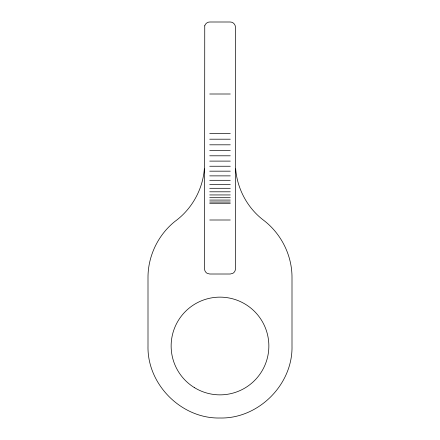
<?xml version="1.0" encoding="UTF-8"?>
<svg xmlns="http://www.w3.org/2000/svg" width="440" height="440" viewBox="0 0 440 440"><rect width="100%" height="100%" fill="white"/><g stroke="black" fill="none" stroke-linecap="round" stroke-linejoin="round"><path stroke-width="0.66" d="M204.347 168.845C202.78 189.569 191.73 209.281 174.895 221.447C158.114 234.905 147.917 256.069 148 277.596L148 346C147.076 384.478 181.522 418.924 220 418C258.478 418.924 292.925 384.478 292 346L292 277.596C292.111 255.277 281.094 233.393 263.274 220C247.379 207.878 237.204 188.749 235.653 168.845M209.715 94.001L230.285 94.001M209.715 133.551L230.285 133.551M209.715 139.2L230.285 139.2M209.715 144.815L230.285 144.815M209.715 150.359L230.285 150.359M209.715 155.804L230.285 155.804M209.715 161.106L230.285 161.106M209.715 166.243L230.285 166.243M209.715 171.171L230.285 171.171M209.715 175.874L230.285 175.874M209.715 180.312L230.285 180.312M209.715 184.465L230.285 184.465M209.715 188.304L230.285 188.304M209.715 191.802L230.285 191.802M209.715 194.942L230.285 194.942M209.715 197.703L230.285 197.703M209.715 200.073L230.285 200.073M209.715 202.031L230.285 202.031M209.715 203.274L230.285 203.274M209.715 220L230.285 220M204.749 25.817L204.573 268.868A5.143 5.143 0 0 0 207.141 273.322L209.715 274.01L230.285 274.01L232.859 273.322A5.143 5.143 0 0 0 235.428 268.868L235.428 27.148C235.444 24.393 233.041 21.983 230.285 22L209.715 22C207.438 22.011 205.348 23.623 204.749 25.817M194.255 387.525A48.857 48.857 0 0 0 268.835 347.534A48.857 48.857 0 0 0 196.911 302.94A48.857 48.857 0 0 0 194.255 387.525"/></g></svg>
